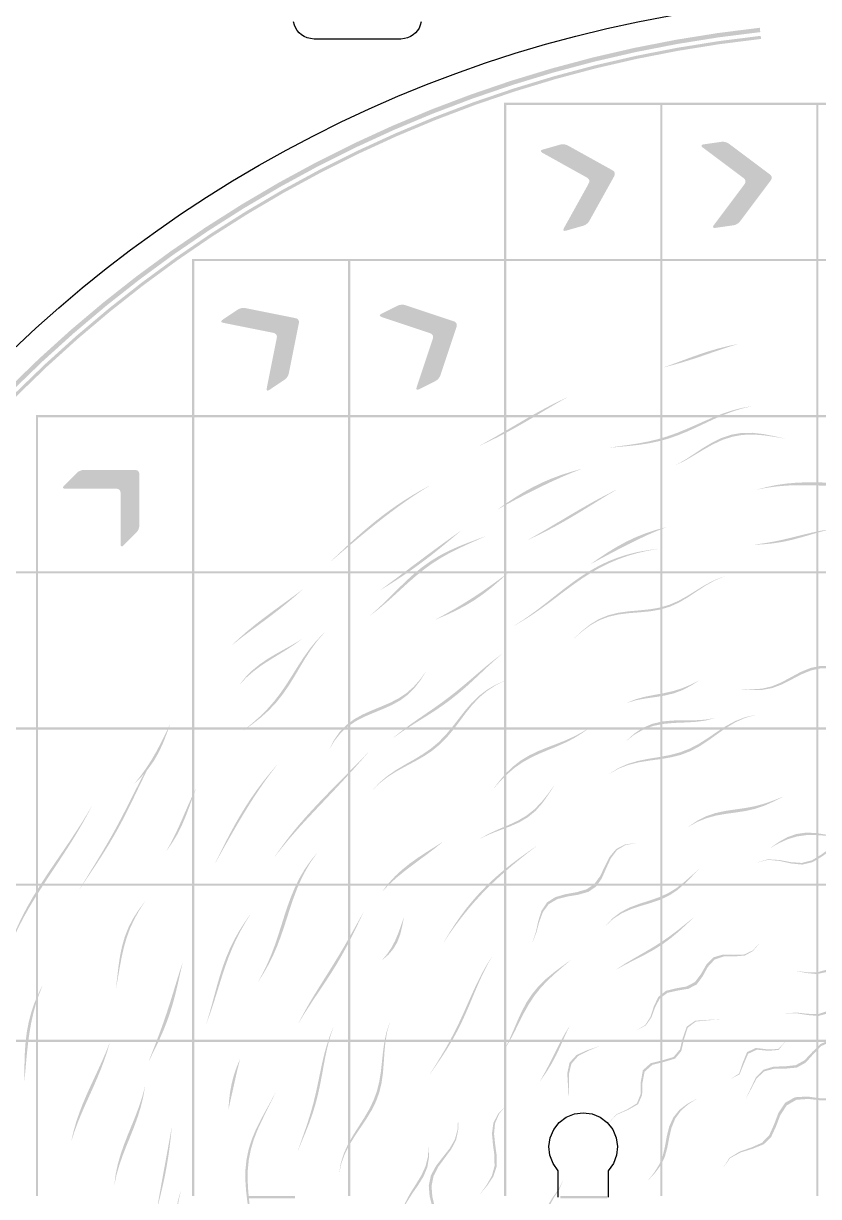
# Model space of a CAD drawing. Header units: millimetres. Extents: x 5 to 414, y 6 to 775.
# Drawn here: x 79.5 to 198.5, y 208.8 to 384.2 of the extents above; entities that cross this region are included whole.
import ezdxf

# ---------------------------------------------------------------- set-up
doc = ezdxf.new("R2010")
doc.units = ezdxf.units.MM
doc.layers.add('CUT', color=1, linetype='Continuous')
doc.layers.add('RASTER', color=7, linetype='Continuous')

msp = doc.modelspace()

# ---------------------------------------------------------------- hatches: boundary and pattern name
at = {"layer": 'RASTER'}
for points in [[(23.513, 217.375), (24.307, 223.676), (25.313, 229.945), (26.531, 236.177), (27.959, 242.364), (29.596, 248.5), (31.439, 254.576), (33.487, 260.587), (35.737, 266.525), (38.187, 272.383), (40.834, 278.155), (43.675, 283.834), (46.706, 289.414), (49.924, 294.888), (53.326, 300.249), (56.907, 305.493), (60.664, 310.612), (64.592, 315.602), (68.686, 320.455), (72.943, 325.167), (77.356, 329.733), (81.922, 334.146), (86.634, 338.403), (91.487, 342.497), (96.477, 346.425), (101.596, 350.182), (106.84, 353.763), (112.201, 357.165), (117.675, 360.383), (123.255, 363.414), (128.934, 366.255), (134.706, 368.902), (140.564, 371.352), (146.502, 373.602), (152.513, 375.65), (158.589, 377.493), (164.725, 379.13), (170.912, 380.558), (177.144, 381.776), (183.413, 382.782), (189.714, 383.576), (189.784, 382.926), (183.506, 382.135), (177.258, 381.132), (171.048, 379.919), (164.882, 378.496), (158.768, 376.865), (152.713, 375.028), (146.723, 372.987), (140.806, 370.744), (134.969, 368.303), (129.217, 365.665), (123.557, 362.835), (117.997, 359.814), (112.542, 356.607), (107.199, 353.217), (101.974, 349.648), (96.872, 345.905), (91.9, 341.99), (87.064, 337.91), (82.368, 333.669), (77.818, 329.271), (73.42, 324.721), (69.179, 320.025), (65.099, 315.189), (61.185, 310.217), (57.441, 305.115), (53.872, 299.89), (50.482, 294.547), (47.275, 289.092), (44.254, 283.532), (41.424, 277.872), (38.786, 272.121), (36.345, 266.283), (34.102, 260.366), (32.061, 254.376), (30.224, 248.321), (28.593, 242.207), (27.17, 236.041), (25.957, 229.831), (24.954, 223.583), (24.163, 217.305)], [(24.72, 217.244), (25.509, 223.503), (26.508, 229.733), (27.718, 235.924), (29.137, 242.071), (30.763, 248.167), (32.595, 254.204), (34.63, 260.176), (36.865, 266.075), (39.299, 271.896), (41.929, 277.63), (44.751, 283.273), (47.763, 288.816), (50.96, 294.255), (54.34, 299.582), (57.898, 304.791), (61.631, 309.878), (65.533, 314.835), (69.601, 319.657), (73.83, 324.338), (78.215, 328.874), (82.751, 333.259), (87.432, 337.488), (92.254, 341.556), (97.211, 345.458), (102.298, 349.191), (107.507, 352.749), (112.834, 356.129), (118.273, 359.326), (123.817, 362.338), (129.459, 365.16), (135.193, 367.79), (141.014, 370.224), (146.913, 372.459), (152.885, 374.494), (158.922, 376.326), (165.018, 377.952), (171.165, 379.371), (177.356, 380.581), (183.586, 381.58), (189.845, 382.369), (189.895, 381.904), (183.652, 381.118), (177.438, 380.121), (171.262, 378.914), (165.13, 377.499), (159.05, 375.877), (153.028, 374.05), (147.071, 372.02), (141.187, 369.79), (135.381, 367.362), (129.661, 364.739), (124.032, 361.924), (118.503, 358.92), (113.078, 355.73), (107.764, 352.359), (102.568, 348.81), (97.494, 345.087), (92.549, 341.194), (87.739, 337.136), (83.069, 332.918), (78.545, 328.544), (74.171, 324.02), (69.953, 319.35), (65.895, 314.54), (62.002, 309.595), (58.279, 304.522), (54.73, 299.325), (51.359, 294.011), (48.169, 288.586), (45.165, 283.057), (42.35, 277.428), (39.727, 271.708), (37.299, 265.902), (35.069, 260.018), (33.039, 254.061), (31.213, 248.039), (29.59, 241.959), (28.175, 235.827), (26.968, 229.651), (25.971, 223.437), (25.185, 217.194)], [(151.462, 372.377), (175.138, 372.377), (175.138, 372.051), (151.462, 372.051)], [(151.462, 372.051), (151.788, 372.051), (151.788, 349.027), (151.462, 349.027)], [(174.812, 372.377), (198.488, 372.377), (198.488, 372.051), (174.812, 372.051)], [(174.812, 372.051), (175.138, 372.051), (175.138, 349.027), (174.812, 349.027)], [(198.162, 372.377), (221.512, 372.377), (221.512, 372.051), (198.162, 372.051)], [(198.162, 372.051), (198.488, 372.051), (198.488, 349.027), (198.162, 349.027)], [(181.233, 365.633), (181.113, 365.733), (181.032, 365.823), (180.989, 365.903), (180.987, 365.973), (181.023, 366.033), (181.098, 366.083), (181.213, 366.123), (181.366, 366.153), (183.909, 366.516), (184.08, 366.533), (184.248, 366.533), (184.411, 366.517), (184.569, 366.485), (184.724, 366.437), (184.875, 366.372), (185.021, 366.292), (185.163, 366.195), (191.175, 361.686), (191.3, 361.579), (191.394, 361.467), (191.457, 361.351), (191.49, 361.23), (191.492, 361.106), (191.464, 360.977), (191.405, 360.843), (191.315, 360.705), (186.806, 354.693), (186.697, 354.56), (186.579, 354.442), (186.452, 354.338), (186.318, 354.248), (186.174, 354.173), (186.022, 354.112), (185.861, 354.066), (185.692, 354.034), (183.15, 353.67), (182.994, 353.656), (182.873, 353.662), (182.786, 353.689), (182.735, 353.736), (182.718, 353.804), (182.736, 353.893), (182.789, 354.002), (182.877, 354.132), (187.385, 360.144), (187.475, 360.282), (187.534, 360.415), (187.563, 360.544), (187.561, 360.669), (187.528, 360.79), (187.464, 360.906), (187.37, 361.017), (187.245, 361.124)], [(157.241, 364.85), (157.108, 364.932), (157.015, 365.01), (156.963, 365.084), (156.95, 365.153), (156.978, 365.217), (157.046, 365.277), (157.154, 365.332), (157.302, 365.382), (159.772, 366.088), (159.939, 366.128), (160.105, 366.151), (160.268, 366.157), (160.43, 366.147), (160.59, 366.12), (160.748, 366.077), (160.904, 366.017), (161.058, 365.94), (167.627, 362.29), (167.765, 362.201), (167.874, 362.103), (167.952, 361.997), (168.001, 361.882), (168.02, 361.759), (168.01, 361.627), (167.969, 361.487), (167.899, 361.338), (164.25, 354.769), (164.159, 354.622), (164.059, 354.489), (163.948, 354.369), (163.826, 354.261), (163.694, 354.167), (163.552, 354.086), (163.399, 354.019), (163.236, 353.964), (160.766, 353.258), (160.614, 353.223), (160.493, 353.212), (160.404, 353.227), (160.346, 353.267), (160.32, 353.332), (160.326, 353.422), (160.364, 353.538), (160.433, 353.678), (164.082, 360.247), (164.153, 360.396), (164.193, 360.537), (164.204, 360.668), (164.184, 360.792), (164.136, 360.907), (164.057, 361.013), (163.948, 361.111), (163.81, 361.2)], [(104.762, 349.027), (128.438, 349.027), (128.438, 348.701), (104.762, 348.701)], [(128.112, 349.027), (151.788, 349.027), (151.788, 348.701), (128.112, 348.701)], [(151.462, 349.027), (175.138, 349.027), (175.138, 348.701), (151.462, 348.701)], [(174.812, 349.027), (198.488, 349.027), (198.488, 348.701), (174.812, 348.701)], [(198.162, 349.027), (221.512, 349.027), (221.512, 348.701), (198.162, 348.701)], [(104.762, 348.701), (105.088, 348.701), (105.088, 325.677), (104.762, 325.677)], [(128.112, 348.701), (128.438, 348.701), (128.438, 325.677), (128.112, 325.677)], [(151.462, 348.701), (151.788, 348.701), (151.788, 325.677), (151.462, 325.677)], [(174.812, 348.701), (175.138, 348.701), (175.138, 325.677), (174.812, 325.677)], [(198.162, 348.701), (198.488, 348.701), (198.488, 325.677), (198.162, 325.677)], [(133.2, 340.309), (133.054, 340.366), (132.949, 340.426), (132.884, 340.488), (132.859, 340.554), (132.874, 340.622), (132.93, 340.693), (133.026, 340.767), (133.162, 340.844), (135.46, 341.993), (135.617, 342.063), (135.775, 342.116), (135.935, 342.152), (136.096, 342.172), (136.258, 342.175), (136.421, 342.162), (136.585, 342.131), (136.751, 342.084), (143.88, 339.708), (144.032, 339.646), (144.157, 339.569), (144.254, 339.479), (144.323, 339.376), (144.365, 339.258), (144.379, 339.126), (144.365, 338.981), (144.323, 338.822), (141.947, 331.693), (141.885, 331.532), (141.811, 331.382), (141.724, 331.244), (141.624, 331.116), (141.512, 330.999), (141.387, 330.893), (141.249, 330.799), (141.099, 330.715), (138.801, 329.566), (138.658, 329.503), (138.541, 329.471), (138.451, 329.469), (138.387, 329.497), (138.349, 329.556), (138.339, 329.646), (138.354, 329.766), (138.396, 329.917), (140.773, 337.047), (140.814, 337.206), (140.828, 337.351), (140.814, 337.483), (140.773, 337.6), (140.704, 337.704), (140.607, 337.794), (140.482, 337.87), (140.33, 337.933)], [(109.516, 339.448), (109.364, 339.486), (109.251, 339.532), (109.179, 339.586), (109.146, 339.648), (109.153, 339.718), (109.199, 339.795), (109.286, 339.881), (109.412, 339.974), (111.549, 341.399), (111.696, 341.487), (111.847, 341.56), (112, 341.616), (112.157, 341.656), (112.318, 341.679), (112.481, 341.686), (112.648, 341.676), (112.818, 341.65), (120.187, 340.176), (120.346, 340.133), (120.479, 340.073), (120.587, 339.996), (120.668, 339.901), (120.724, 339.79), (120.754, 339.661), (120.758, 339.515), (120.737, 339.352), (119.263, 331.983), (119.222, 331.816), (119.167, 331.658), (119.097, 331.509), (119.014, 331.37), (118.917, 331.241), (118.806, 331.12), (118.682, 331.009), (118.543, 330.907), (116.406, 329.482), (116.271, 329.402), (116.159, 329.355), (116.07, 329.342), (116.003, 329.363), (115.958, 329.417), (115.937, 329.505), (115.937, 329.626), (115.96, 329.781), (117.434, 337.15), (117.456, 337.313), (117.451, 337.459), (117.421, 337.588), (117.365, 337.699), (117.284, 337.794), (117.176, 337.871), (117.043, 337.931), (116.885, 337.974)], [(175.444, 332.849), (176.795, 333.333), (178.145, 333.834), (179.499, 334.333), (180.861, 334.813), (182.234, 335.26), (183.619, 335.66), (185.017, 336.006), (186.426, 336.295), (186.43, 336.277), (185.043, 335.86), (183.668, 335.405), (182.3, 334.933), (180.936, 334.462), (179.571, 334.007), (178.204, 333.581), (176.83, 333.188), (175.449, 332.831)], [(147.845, 321.132), (149.139, 321.847), (150.425, 322.582), (151.708, 323.329), (152.992, 324.083), (154.279, 324.835), (155.575, 325.579), (156.882, 326.305), (158.201, 327.01), (159.536, 327.685), (160.886, 328.329), (160.892, 328.311), (159.579, 327.574), (158.279, 326.815), (156.989, 326.045), (155.703, 325.277), (154.417, 324.521), (153.126, 323.785), (151.826, 323.074), (150.515, 322.393), (149.191, 321.74), (147.853, 321.115)], [(167.246, 320.807), (168.722, 321.02), (170.194, 321.228), (171.652, 321.459), (173.092, 321.738), (174.509, 322.082), (175.905, 322.501), (177.284, 322.992), (178.649, 323.544), (180.01, 324.138), (181.374, 324.747), (182.747, 325.341), (184.137, 325.887), (185.547, 326.358), (186.979, 326.732), (188.433, 326.993), (188.436, 326.975), (186.996, 326.638), (185.579, 326.193), (184.183, 325.657), (182.808, 325.056), (181.447, 324.419), (180.095, 323.781), (178.742, 323.172), (177.38, 322.62), (176.002, 322.146), (174.601, 321.759), (173.174, 321.459), (171.721, 321.235), (170.245, 321.068), (168.752, 320.93), (167.252, 320.789)], [(81.412, 325.677), (105.088, 325.677), (105.088, 325.351), (81.412, 325.351)], [(81.412, 325.351), (81.738, 325.351), (81.738, 302.327), (81.412, 302.327)], [(104.762, 325.677), (128.438, 325.677), (128.438, 325.351), (104.762, 325.351)], [(104.762, 325.351), (105.088, 325.351), (105.088, 302.327), (104.762, 302.327)], [(128.112, 325.677), (151.788, 325.677), (151.788, 325.351), (128.112, 325.351)], [(128.112, 325.351), (128.438, 325.351), (128.438, 302.327), (128.112, 302.327)], [(151.462, 325.677), (175.138, 325.677), (175.138, 325.351), (151.462, 325.351)], [(151.462, 325.351), (151.788, 325.351), (151.788, 302.327), (151.462, 302.327)], [(174.812, 325.677), (198.488, 325.677), (198.488, 325.351), (174.812, 325.351)], [(174.812, 325.351), (175.138, 325.351), (175.138, 302.327), (174.812, 302.327)], [(198.162, 325.677), (221.512, 325.677), (221.512, 325.351), (198.162, 325.351)], [(198.162, 325.351), (198.488, 325.351), (198.488, 302.327), (198.162, 302.327)], [(177.135, 318.204), (178.504, 318.976), (179.858, 319.851), (181.219, 320.749), (182.608, 321.584), (184.04, 322.275), (185.521, 322.759), (187.051, 323.006), (188.619, 323.019), (190.212, 322.839), (191.813, 322.532), (193.406, 322.183), (193.409, 322.165), (191.828, 322.426), (190.242, 322.653), (188.662, 322.767), (187.106, 322.707), (185.584, 322.436), (184.107, 321.952), (182.673, 321.287), (181.277, 320.5), (179.903, 319.668), (178.531, 318.872), (177.14, 318.186)], [(85.86, 314.665), (85.704, 314.672), (85.585, 314.696), (85.503, 314.734), (85.459, 314.788), (85.452, 314.858), (85.482, 314.943), (85.55, 315.044), (85.655, 315.16), (87.471, 316.976), (87.598, 317.092), (87.732, 317.193), (87.872, 317.278), (88.018, 317.348), (88.17, 317.402), (88.33, 317.44), (88.495, 317.464), (88.667, 317.471), (96.182, 317.471), (96.346, 317.461), (96.488, 317.428), (96.609, 317.373), (96.707, 317.296), (96.784, 317.198), (96.839, 317.077), (96.871, 316.935), (96.882, 316.771), (96.882, 309.256), (96.875, 309.084), (96.851, 308.919), (96.813, 308.76), (96.759, 308.607), (96.689, 308.461), (96.604, 308.321), (96.503, 308.187), (96.387, 308.06), (94.571, 306.244), (94.455, 306.139), (94.354, 306.071), (94.269, 306.041), (94.199, 306.048), (94.145, 306.092), (94.107, 306.174), (94.083, 306.293), (94.076, 306.449), (94.076, 313.964), (94.065, 314.128), (94.032, 314.271), (93.977, 314.391), (93.9, 314.489), (93.802, 314.566), (93.682, 314.621), (93.539, 314.654), (93.375, 314.665)], [(150.536, 311.608), (151.799, 312.496), (153.086, 313.349), (154.401, 314.153), (155.748, 314.896), (157.128, 315.571), (158.54, 316.176), (159.981, 316.711), (161.446, 317.184), (162.93, 317.602), (162.936, 317.585), (161.513, 317.02), (160.103, 316.42), (158.707, 315.791), (157.322, 315.138), (155.946, 314.465), (154.581, 313.774), (153.225, 313.065), (151.879, 312.338), (150.545, 311.591)], [(125.565, 303.851), (126.601, 304.837), (127.644, 305.818), (128.698, 306.79), (129.766, 307.748), (130.851, 308.687), (131.956, 309.603), (133.083, 310.492), (134.232, 311.35), (135.404, 312.176), (136.599, 312.968), (137.817, 313.724), (139.055, 314.446), (140.313, 315.134), (140.323, 315.118), (139.105, 314.365), (137.905, 313.582), (136.723, 312.773), (135.557, 311.939), (134.407, 311.085), (133.271, 310.213), (132.148, 309.327), (131.035, 308.428), (129.932, 307.52), (128.835, 306.605), (127.745, 305.685), (126.659, 304.762), (125.577, 303.836)], [(155.074, 307.055), (156.372, 307.787), (157.664, 308.538), (158.954, 309.302), (160.245, 310.073), (161.541, 310.843), (162.845, 311.606), (164.16, 312.357), (165.487, 313.089), (166.828, 313.799), (168.183, 314.483), (168.19, 314.465), (166.872, 313.68), (165.568, 312.879), (164.272, 312.076), (162.979, 311.281), (161.685, 310.504), (160.386, 309.751), (159.079, 309.028), (157.76, 308.335), (156.427, 307.673), (155.082, 307.038)], [(189.353, 314.56), (190.797, 314.932), (192.257, 315.225), (193.73, 315.435), (195.214, 315.563), (196.704, 315.619), (198.197, 315.617), (199.69, 315.576), (201.18, 315.516), (202.665, 315.457), (204.147, 315.414), (205.624, 315.401), (207.098, 315.424), (208.572, 315.482), (210.047, 315.57), (210.047, 315.551), (208.573, 315.362), (207.104, 315.208), (205.635, 315.099), (204.165, 315.04), (202.692, 315.029), (201.214, 315.056), (199.731, 315.105), (198.243, 315.157), (196.752, 315.193), (195.26, 315.191), (193.771, 315.135), (192.289, 315.012), (190.817, 314.814), (189.356, 314.542)], [(164.444, 303.433), (165.742, 304.336), (167.063, 305.209), (168.413, 306.028), (169.798, 306.776), (171.218, 307.441), (172.673, 308.016), (174.158, 308.502), (175.669, 308.906), (175.675, 308.888), (174.218, 308.316), (172.783, 307.688), (171.366, 307.02), (169.964, 306.324), (168.573, 305.611), (167.191, 304.887), (165.817, 304.155), (164.451, 303.415)], [(131.414, 295.723), (132.538, 296.714), (133.631, 297.747), (134.707, 298.81), (135.782, 299.884), (136.874, 300.943), (138, 301.964), (139.172, 302.923), (140.401, 303.803), (141.687, 304.594), (143.026, 305.299), (144.409, 305.927), (145.821, 306.497), (147.246, 307.033), (148.668, 307.562), (148.677, 307.546), (147.302, 306.935), (145.923, 306.323), (144.554, 305.686), (143.209, 305.003), (141.901, 304.258), (140.636, 303.442), (139.418, 302.556), (138.243, 301.609), (137.104, 300.617), (135.986, 299.601), (134.875, 298.584), (133.753, 297.586), (132.607, 296.625), (131.426, 295.709)], [(132.967, 299.54), (134.165, 300.418), (135.356, 301.304), (136.545, 302.195), (137.734, 303.088), (138.926, 303.979), (140.122, 304.867), (141.324, 305.751), (142.532, 306.63), (143.745, 307.503), (144.966, 308.371), (144.975, 308.355), (143.815, 307.387), (142.658, 306.424), (141.497, 305.477), (140.328, 304.55), (139.146, 303.649), (137.948, 302.775), (136.731, 301.929), (135.496, 301.109), (134.245, 300.309), (132.979, 299.525)], [(188.803, 306.298), (190.261, 306.495), (191.71, 306.742), (193.15, 307.041), (194.587, 307.382), (196.025, 307.743), (197.469, 308.093), (198.923, 308.4), (200.386, 308.635), (200.388, 308.617), (198.936, 308.26), (197.497, 307.851), (196.064, 307.434), (194.634, 307.05), (193.198, 306.733), (191.75, 306.502), (190.286, 306.357), (188.806, 306.279)], [(152.984, 294.209), (154.259, 295.024), (155.508, 295.891), (156.737, 296.803), (157.956, 297.749), (159.174, 298.713), (160.402, 299.675), (161.651, 300.617), (162.927, 301.515), (164.24, 302.353), (165.592, 303.112), (166.985, 303.78), (168.42, 304.349), (169.893, 304.818), (171.399, 305.189), (172.93, 305.473), (174.478, 305.683), (174.484, 305.666), (172.956, 305.396), (171.446, 305.055), (169.962, 304.632), (168.51, 304.119), (167.093, 303.513), (165.714, 302.819), (164.373, 302.045), (163.068, 301.204), (161.792, 300.313), (160.54, 299.39), (159.302, 298.456), (158.069, 297.53), (156.83, 296.629), (155.576, 295.766), (154.299, 294.953), (152.993, 294.193)], [(58.062, 302.327), (81.738, 302.327), (81.738, 302.001), (58.062, 302.001)], [(81.412, 302.327), (105.088, 302.327), (105.088, 302.001), (81.412, 302.001)], [(81.412, 302.001), (81.738, 302.001), (81.738, 278.977), (81.412, 278.977)], [(104.762, 302.327), (128.438, 302.327), (128.438, 302.001), (104.762, 302.001)], [(104.762, 302.001), (105.088, 302.001), (105.088, 278.977), (104.762, 278.977)], [(128.112, 302.327), (151.788, 302.327), (151.788, 302.001), (128.112, 302.001)], [(128.112, 302.001), (128.438, 302.001), (128.438, 278.977), (128.112, 278.977)], [(141.23, 295.134), (142.646, 295.9), (144.041, 296.689), (145.414, 297.508), (146.765, 298.359), (148.097, 299.242), (149.412, 300.156), (150.716, 301.097), (152.014, 302.059), (152.023, 302.042), (150.804, 300.943), (149.57, 299.888), (148.304, 298.899), (146.994, 297.992), (145.631, 297.171), (144.213, 296.43), (142.746, 295.753), (141.24, 295.119)], [(151.462, 302.327), (175.138, 302.327), (175.138, 302.001), (151.462, 302.001)], [(151.462, 302.001), (151.788, 302.001), (151.788, 278.977), (151.462, 278.977)], [(174.812, 302.327), (198.488, 302.327), (198.488, 302.001), (174.812, 302.001)], [(174.812, 302.001), (175.138, 302.001), (175.138, 278.977), (174.812, 278.977)], [(198.162, 302.327), (221.512, 302.327), (221.512, 302.001), (198.162, 302.001)], [(198.162, 302.001), (198.488, 302.001), (198.488, 278.977), (198.162, 278.977)], [(161.929, 292.286), (163.082, 293.38), (164.302, 294.362), (165.617, 295.162), (167.032, 295.745), (168.533, 296.119), (170.091, 296.334), (171.667, 296.473), (173.223, 296.629), (174.731, 296.888), (176.176, 297.309), (177.562, 297.909), (178.907, 298.659), (180.237, 299.49), (181.583, 300.311), (182.969, 301.026), (184.411, 301.556), (184.415, 301.538), (182.988, 300.953), (181.618, 300.186), (180.288, 299.317), (178.973, 298.444), (177.642, 297.661), (176.268, 297.037), (174.832, 296.602), (173.33, 296.338), (171.776, 296.189), (170.198, 296.068), (168.634, 295.879), (167.121, 295.54), (165.691, 294.998), (164.358, 294.245), (163.115, 293.312), (161.937, 292.27)], [(110.73, 291.282), (111.822, 292.306), (112.947, 293.293), (114.103, 294.245), (115.285, 295.168), (116.484, 296.067), (117.693, 296.949), (118.903, 297.825), (120.105, 298.704), (121.292, 299.597), (121.305, 299.582), (120.196, 298.601), (119.066, 297.645), (117.91, 296.714), (116.732, 295.804), (115.536, 294.908), (114.329, 294.017), (113.119, 293.122), (111.921, 292.21), (110.744, 291.269)], [(112.481, 278.545), (113.713, 279.549), (114.891, 280.59), (115.999, 281.688), (117.028, 282.855), (117.983, 284.095), (118.878, 285.397), (119.737, 286.744), (120.591, 288.109), (121.47, 289.461), (122.404, 290.767), (123.418, 291.997), (124.527, 293.128), (124.54, 293.114), (123.496, 291.911), (122.546, 290.615), (121.668, 289.254), (120.834, 287.862), (120.01, 286.473), (119.163, 285.12), (118.262, 283.83), (117.283, 282.62), (116.212, 281.496), (115.048, 280.452), (113.801, 279.473), (112.496, 278.533)], [(111.886, 285.405), (112.78, 286.51), (113.786, 287.514), (114.895, 288.416), (116.09, 289.229), (117.344, 289.975), (118.621, 290.685), (119.888, 291.394), (121.113, 292.136), (121.126, 292.123), (119.981, 291.297), (118.782, 290.52), (117.552, 289.765), (116.318, 289.006), (115.108, 288.211), (113.953, 287.356), (112.878, 286.42), (111.899, 285.393)], [(134.88, 277.438), (136.019, 278.365), (137.197, 279.247), (138.397, 280.096), (139.607, 280.929), (140.813, 281.76), (142.004, 282.605), (143.174, 283.474), (144.322, 284.371), (145.449, 285.297), (146.565, 286.244), (147.678, 287.2), (148.801, 288.148), (149.945, 289.072), (151.121, 289.953), (151.131, 289.937), (150.007, 288.978), (148.913, 287.981), (147.838, 286.968), (146.767, 285.96), (145.685, 284.975), (144.58, 284.028), (143.444, 283.125), (142.272, 282.269), (141.065, 281.451), (139.831, 280.662), (138.581, 279.883), (137.33, 279.096), (136.095, 278.282), (134.893, 277.424)], [(186.857, 284.726), (188.463, 284.671), (190.019, 284.767), (191.514, 285.114), (192.96, 285.719), (194.388, 286.491), (195.833, 287.269), (197.32, 287.877), (198.858, 288.185), (200.435, 288.154), (202.03, 287.846), (203.619, 287.407), (205.187, 287.016), (206.731, 286.829), (206.732, 286.81), (205.192, 286.911), (203.632, 287.219), (202.053, 287.586), (200.468, 287.837), (198.901, 287.828), (197.373, 287.499), (195.892, 286.892), (194.45, 286.136), (193.02, 285.406), (191.567, 284.859), (190.061, 284.583), (188.488, 284.568), (186.862, 284.708)], [(125.334, 275.77), (126.006, 277.093), (126.828, 278.283), (127.821, 279.312), (128.975, 280.176), (130.262, 280.894), (131.632, 281.509), (133.027, 282.078), (134.391, 282.664), (135.674, 283.326), (136.846, 284.107), (137.897, 285.031), (138.839, 286.092), (139.704, 287.261), (139.716, 287.246), (138.918, 285.993), (138.041, 284.855), (137.049, 283.866), (135.927, 283.032), (134.681, 282.336), (133.338, 281.734), (131.947, 281.169), (130.563, 280.577), (129.246, 279.899), (128.044, 279.089), (126.991, 278.125), (126.097, 277.006), (125.348, 275.757)], [(131.783, 269.609), (132.808, 270.726), (133.967, 271.711), (135.235, 272.583), (136.566, 273.376), (137.912, 274.14), (139.222, 274.927), (140.461, 275.783), (141.607, 276.738), (142.661, 277.803), (143.643, 278.962), (144.59, 280.181), (145.544, 281.406), (146.55, 282.581), (147.643, 283.651), (148.844, 284.578), (150.157, 285.345), (151.565, 285.96), (151.575, 285.945), (150.205, 285.274), (148.931, 284.454), (147.767, 283.479), (146.709, 282.367), (145.734, 281.158), (144.805, 279.908), (143.878, 278.673), (142.907, 277.508), (141.857, 276.447), (140.707, 275.504), (139.456, 274.67), (138.125, 273.912), (136.751, 273.184), (135.384, 272.432), (134.075, 271.605), (132.87, 270.666), (131.797, 269.596)], [(169.859, 282.676), (171.169, 283.198), (172.542, 283.569), (173.949, 283.844), (175.354, 284.099), (176.73, 284.408), (178.061, 284.822), (179.347, 285.359), (180.603, 285.996), (180.609, 285.978), (179.399, 285.209), (178.156, 284.561), (176.857, 284.074), (175.496, 283.742), (174.086, 283.515), (172.653, 283.314), (171.234, 283.053), (169.867, 282.659)], [(167.241, 272.073), (168.571, 272.915), (170.016, 273.546), (171.55, 273.988), (173.136, 274.298), (174.729, 274.558), (176.29, 274.852), (177.792, 275.255), (179.226, 275.813), (180.6, 276.531), (181.937, 277.378), (183.268, 278.286), (184.625, 279.166), (186.031, 279.929), (187.502, 280.502), (189.037, 280.846), (189.042, 280.827), (187.528, 280.408), (186.079, 279.763), (184.696, 278.935), (183.362, 278.001), (182.052, 277.051), (180.732, 276.177), (179.37, 275.445), (177.942, 274.89), (176.44, 274.505), (174.872, 274.243), (173.265, 274.028), (171.658, 273.772), (170.096, 273.393), (168.618, 272.83), (167.25, 272.056)], [(58.062, 278.977), (81.738, 278.977), (81.738, 278.651), (58.062, 278.651)], [(81.412, 278.977), (105.088, 278.977), (105.088, 278.651), (81.412, 278.651)], [(96.184, 270.629), (97.095, 271.766), (97.94, 272.943), (98.723, 274.162), (99.451, 275.422), (100.136, 276.716), (100.792, 278.037), (101.437, 279.373), (101.452, 279.362), (100.935, 277.93), (100.384, 276.536), (99.759, 275.203), (99.033, 273.947), (98.194, 272.771), (97.243, 271.667), (96.199, 270.619)], [(104.762, 278.977), (128.438, 278.977), (128.438, 278.651), (104.762, 278.651)], [(128.112, 278.977), (151.788, 278.977), (151.788, 278.651), (128.112, 278.651)], [(149.912, 269.883), (150.803, 271.043), (151.755, 272.142), (152.793, 273.141), (153.928, 274.016), (155.156, 274.762), (156.457, 275.394), (157.805, 275.946), (159.165, 276.461), (160.508, 276.987), (161.81, 277.566), (163.06, 278.225), (164.259, 278.973), (164.268, 278.957), (163.122, 278.118), (161.924, 277.375), (160.669, 276.726), (159.365, 276.148), (158.032, 275.602), (156.698, 275.042), (155.394, 274.425), (154.147, 273.715), (152.978, 272.895), (151.892, 271.966), (150.881, 270.946), (149.924, 269.868)], [(151.462, 278.977), (175.138, 278.977), (175.138, 278.651), (151.462, 278.651)], [(169.779, 277.009), (170.944, 278.071), (172.223, 278.921), (173.623, 279.518), (175.127, 279.865), (176.703, 280.01), (178.308, 280.035), (179.901, 280.04), (181.446, 280.127), (182.925, 280.373), (182.93, 280.356), (181.494, 279.987), (179.989, 279.796), (178.431, 279.713), (176.848, 279.649), (175.278, 279.507), (173.762, 279.203), (172.332, 278.685), (171.008, 277.938), (169.788, 276.992)], [(174.812, 278.977), (198.488, 278.977), (198.488, 278.651), (174.812, 278.651)], [(198.162, 278.977), (221.512, 278.977), (221.512, 278.651), (198.162, 278.651)], [(81.412, 278.651), (81.738, 278.651), (81.738, 255.627), (81.412, 255.627)], [(104.762, 278.651), (105.088, 278.651), (105.088, 255.627), (104.762, 255.627)], [(128.112, 278.651), (128.438, 278.651), (128.438, 255.627), (128.112, 255.627)], [(151.462, 278.651), (151.788, 278.651), (151.788, 255.627), (151.462, 255.627)], [(174.812, 278.651), (175.138, 278.651), (175.138, 255.627), (174.812, 255.627)], [(198.162, 278.651), (198.488, 278.651), (198.488, 255.627), (198.162, 255.627)], [(87.928, 254.769), (88.723, 256.083), (89.526, 257.389), (90.329, 258.692), (91.123, 259.996), (91.901, 261.307), (92.66, 262.627), (93.397, 263.959), (94.115, 265.303), (94.816, 266.659), (95.507, 268.023), (96.197, 269.392), (96.893, 270.761), (97.606, 272.123), (98.346, 273.472), (99.12, 274.8), (99.936, 276.102), (99.951, 276.091), (99.182, 274.757), (98.453, 273.398), (97.757, 272.023), (97.082, 270.638), (96.417, 269.252), (95.752, 267.871), (95.077, 266.501), (94.382, 265.146), (93.662, 263.807), (92.912, 262.487), (92.131, 261.182), (91.322, 259.891), (90.49, 258.609), (89.643, 257.33), (88.791, 256.05), (87.945, 254.761)], [(117.145, 259.657), (117.997, 260.887), (118.887, 262.09), (119.811, 263.267), (120.767, 264.419), (121.749, 265.547), (122.754, 266.655), (123.776, 267.745), (124.81, 268.822), (125.852, 269.889), (126.898, 270.949), (127.943, 272.006), (128.987, 273.063), (130.026, 274.123), (131.062, 275.185), (131.076, 275.172), (130.096, 274.056), (129.111, 272.947), (128.118, 271.847), (127.115, 270.755), (126.104, 269.671), (125.085, 268.591), (124.06, 267.513), (123.034, 266.432), (122.012, 265.343), (120.999, 264.243), (120.001, 263.127), (119.025, 261.991), (118.076, 260.832), (117.16, 259.647)], [(108.243, 258.734), (108.938, 260.144), (109.645, 261.552), (110.372, 262.953), (111.124, 264.341), (111.908, 265.712), (112.729, 267.061), (113.591, 268.384), (114.495, 269.677), (115.443, 270.939), (116.433, 272.168), (117.462, 273.364), (117.477, 273.353), (116.511, 272.105), (115.582, 270.83), (114.686, 269.532), (113.819, 268.215), (112.979, 266.881), (112.16, 265.536), (111.359, 264.181), (110.571, 262.821), (109.794, 261.457), (109.024, 260.091), (108.259, 258.724)], [(147.821, 262.331), (149.186, 263.103), (150.638, 263.759), (152.103, 264.374), (153.512, 265.032), (154.814, 265.802), (155.985, 266.727), (157.037, 267.813), (158.007, 269.026), (158.952, 270.299), (158.963, 270.284), (158.079, 268.926), (157.166, 267.641), (156.159, 266.503), (155.014, 265.552), (153.717, 264.786), (152.288, 264.159), (150.781, 263.598), (149.27, 263.012), (147.834, 262.318)], [(100.938, 260.547), (101.647, 261.797), (102.296, 263.085), (102.902, 264.403), (103.484, 265.742), (104.064, 267.088), (104.664, 268.428), (105.302, 269.749), (105.317, 269.738), (104.796, 268.338), (104.291, 266.938), (103.765, 265.561), (103.185, 264.225), (102.528, 262.943), (101.784, 261.715), (100.954, 260.537)], [(179.035, 264.146), (180.284, 264.993), (181.615, 265.671), (183.025, 266.159), (184.492, 266.483), (185.986, 266.708), (187.472, 266.917), (188.93, 267.188), (190.351, 267.566), (191.743, 268.053), (193.125, 268.606), (193.129, 268.588), (191.783, 267.899), (190.427, 267.291), (189.041, 266.819), (187.61, 266.489), (186.14, 266.262), (184.648, 266.06), (183.165, 265.8), (181.724, 265.407), (180.347, 264.848), (179.043, 264.129)], [(77.11, 245.251), (77.598, 246.668), (78.143, 248.064), (78.743, 249.439), (79.395, 250.791), (80.095, 252.12), (80.838, 253.428), (81.617, 254.716), (82.424, 255.986), (83.252, 257.242), (84.092, 258.487), (84.938, 259.725), (85.78, 260.959), (86.614, 262.193), (87.432, 263.432), (88.232, 264.678), (89.009, 265.935), (89.763, 267.204), (89.779, 267.194), (89.083, 265.893), (88.362, 264.606), (87.615, 263.333), (86.844, 262.072), (86.052, 260.819), (85.242, 259.572), (84.42, 258.328), (83.592, 257.081), (82.765, 255.828), (81.949, 254.566), (81.15, 253.292), (80.376, 252.001), (79.636, 250.691), (78.935, 249.362), (78.281, 248.011), (77.678, 246.638), (77.128, 245.244)], [(191.326, 260.992), (192.556, 261.858), (193.846, 262.572), (195.207, 263.049), (196.63, 263.249), (198.096, 263.194), (199.576, 262.958), (201.047, 262.652), (201.049, 262.634), (199.604, 262.783), (198.15, 262.894), (196.704, 262.881), (195.289, 262.683), (193.919, 262.277), (192.602, 261.687), (191.331, 260.975)], [(133.268, 254.511), (134.151, 255.656), (135.131, 256.725), (136.201, 257.715), (137.347, 258.633), (138.552, 259.488), (139.791, 260.299), (141.038, 261.086), (142.268, 261.875), (142.281, 261.862), (141.17, 260.965), (140.026, 260.088), (138.858, 259.221), (137.682, 258.349), (136.515, 257.457), (135.378, 256.528), (134.293, 255.546), (133.283, 254.5)], [(155.714, 246.923), (156.205, 248.396), (156.563, 250.036), (157.054, 251.588), (157.887, 252.819), (159.125, 253.617), (160.667, 254.051), (162.294, 254.342), (163.77, 254.771), (164.946, 255.554), (165.816, 256.744), (166.516, 258.201), (167.257, 259.651), (168.228, 260.803), (169.519, 261.478), (171.083, 261.692), (171.093, 261.676), (169.58, 261.381), (168.341, 260.631), (167.42, 259.412), (166.725, 257.907), (166.064, 256.408), (165.225, 255.193), (164.068, 254.4), (162.599, 253.976), (160.966, 253.706), (159.404, 253.306), (158.133, 252.555), (157.256, 251.381), (156.71, 249.891), (156.288, 248.317), (155.728, 246.91)], [(189.379, 258.815), (190.927, 259.262), (192.627, 259.16), (194.355, 258.834), (195.998, 258.72), (197.514, 259.113), (198.949, 259.996), (200.391, 261.042), (201.909, 261.804), (203.514, 261.968), (205.165, 261.536), (206.802, 260.83), (208.396, 260.301), (209.961, 260.277), (211.537, 260.77), (213.15, 261.471), (214.783, 261.93), (214.782, 261.911), (213.146, 261.387), (211.534, 260.623), (209.961, 260.072), (208.402, 260.046), (206.817, 260.533), (205.19, 261.21), (203.549, 261.622), (201.952, 261.453), (200.442, 260.699), (199.006, 259.673), (197.573, 258.822), (196.055, 258.471), (194.406, 258.636), (192.666, 259.019), (190.951, 259.182), (189.385, 258.797)], [(114.685, 241.023), (115.395, 242.331), (116.042, 243.668), (116.627, 245.037), (117.156, 246.438), (117.644, 247.869), (118.108, 249.322), (118.57, 250.786), (119.054, 252.249), (119.583, 253.694), (120.178, 255.108), (120.855, 256.476), (121.626, 257.787), (122.497, 259.031), (123.464, 260.204), (123.48, 260.193), (122.595, 258.961), (121.806, 257.664), (121.109, 256.308), (120.495, 254.904), (119.949, 253.465), (119.452, 252.007), (118.981, 250.545), (118.513, 249.092), (118.022, 247.661), (117.489, 246.261), (116.898, 244.897), (116.237, 243.571), (115.504, 242.279), (114.702, 241.016)], [(142.479, 246.971), (143.276, 248.283), (144.11, 249.572), (144.988, 250.833), (145.915, 252.058), (146.891, 253.242), (147.919, 254.383), (148.996, 255.478), (150.118, 256.526), (151.281, 257.529), (152.479, 258.491), (153.704, 259.416), (154.949, 260.31), (156.207, 261.182), (156.219, 261.167), (155.012, 260.238), (153.818, 259.29), (152.639, 258.32), (151.481, 257.324), (150.347, 256.299), (149.242, 255.242), (148.169, 254.152), (147.132, 253.028), (146.132, 251.872), (145.169, 250.683), (144.243, 249.467), (143.352, 248.224), (142.494, 246.96)], [(166.694, 249.385), (167.726, 250.487), (168.926, 251.382), (170.272, 252.074), (171.711, 252.613), (173.177, 253.082), (174.606, 253.576), (175.953, 254.178), (177.204, 254.933), (178.377, 255.838), (179.513, 256.839), (180.663, 257.848), (180.671, 257.831), (179.572, 256.722), (178.489, 255.631), (177.362, 254.654), (176.148, 253.85), (174.825, 253.226), (173.405, 252.736), (171.928, 252.299), (170.459, 251.814), (169.067, 251.195), (167.807, 250.384), (166.706, 249.371)], [(58.062, 255.627), (81.738, 255.627), (81.738, 255.301), (58.062, 255.301)], [(81.412, 255.627), (105.088, 255.627), (105.088, 255.301), (81.412, 255.301)], [(81.412, 255.301), (81.738, 255.301), (81.738, 232.277), (81.412, 232.277)], [(104.762, 255.627), (128.438, 255.627), (128.438, 255.301), (104.762, 255.301)], [(104.762, 255.301), (105.088, 255.301), (105.088, 232.277), (104.762, 232.277)], [(128.112, 255.627), (151.788, 255.627), (151.788, 255.301), (128.112, 255.301)], [(128.112, 255.301), (128.438, 255.301), (128.438, 232.277), (128.112, 232.277)], [(151.462, 255.627), (175.138, 255.627), (175.138, 255.301), (151.462, 255.301)], [(151.462, 255.301), (151.788, 255.301), (151.788, 232.277), (151.462, 232.277)], [(174.812, 255.627), (198.488, 255.627), (198.488, 255.301), (174.812, 255.301)], [(174.812, 255.301), (175.138, 255.301), (175.138, 232.277), (174.812, 232.277)], [(198.162, 255.627), (221.512, 255.627), (221.512, 255.301), (198.162, 255.301)], [(198.162, 255.301), (198.488, 255.301), (198.488, 232.277), (198.162, 232.277)], [(93.396, 240.093), (93.572, 241.624), (93.749, 243.165), (93.971, 244.698), (94.277, 246.204), (94.699, 247.669), (95.255, 249.077), (95.95, 250.423), (96.776, 251.704), (97.708, 252.927), (97.725, 252.919), (96.884, 251.652), (96.14, 250.334), (95.505, 248.964), (94.983, 247.544), (94.563, 246.083), (94.225, 244.593), (93.943, 243.088), (93.683, 241.581), (93.413, 240.086)], [(106.925, 234.763), (107.345, 236.164), (107.741, 237.577), (108.125, 239), (108.515, 240.426), (108.928, 241.847), (109.382, 243.256), (109.892, 244.642), (110.47, 246), (111.122, 247.322), (111.849, 248.606), (112.644, 249.851), (113.497, 251.06), (113.514, 251.051), (112.733, 249.803), (112.007, 248.523), (111.34, 247.212), (110.735, 245.87), (110.187, 244.502), (109.689, 243.115), (109.227, 241.715), (108.786, 240.31), (108.351, 238.907), (107.907, 237.512), (107.44, 236.128), (106.942, 234.756)], [(120.726, 234.82), (121.411, 236.137), (122.136, 237.431), (122.892, 238.706), (123.667, 239.967), (124.452, 241.219), (125.236, 242.467), (126.012, 243.716), (126.774, 244.97), (127.521, 246.232), (128.254, 247.503), (128.975, 248.784), (129.69, 250.07), (130.407, 251.36), (130.422, 251.35), (129.783, 250.009), (129.142, 248.677), (128.488, 247.359), (127.811, 246.059), (127.104, 244.78), (126.364, 243.52), (125.591, 242.277), (124.79, 241.045), (123.97, 239.817), (123.141, 238.587), (122.317, 237.348), (121.513, 236.092), (120.744, 234.813)], [(133.2, 244.195), (133.965, 245.108), (134.619, 246.088), (135.168, 247.138), (135.633, 248.25), (136.047, 249.406), (136.447, 250.582), (136.462, 250.571), (136.215, 249.286), (135.917, 248.054), (135.496, 246.918), (134.908, 245.9), (134.14, 244.998), (133.216, 244.186)], [(168.181, 242.76), (169.51, 243.632), (170.874, 244.444), (172.243, 245.229), (173.593, 246.022), (174.909, 246.848), (176.184, 247.726), (177.427, 248.659), (178.651, 249.634), (179.879, 250.626), (179.888, 250.609), (178.724, 249.512), (177.561, 248.447), (176.368, 247.45), (175.125, 246.542), (173.817, 245.721), (172.448, 244.968), (171.034, 244.25), (169.603, 243.524), (168.194, 242.746)], [(171.325, 233.743), (172.575, 234.491), (173.351, 235.713), (173.855, 237.264), (174.524, 238.688), (175.66, 239.591), (177.192, 239.974), (178.758, 240.252), (180.016, 240.917), (180.916, 242.119), (181.721, 243.531), (182.77, 244.603), (184.195, 245.02), (185.833, 244.979), (187.381, 245.033), (188.651, 245.639), (189.709, 246.77), (189.716, 246.752), (188.692, 245.546), (187.458, 244.869), (185.948, 244.751), (184.346, 244.739), (182.955, 244.279), (181.936, 243.179), (181.153, 241.753), (180.267, 240.55), (179.014, 239.899), (177.442, 239.647), (175.894, 239.301), (174.732, 238.445), (174.026, 237.074), (173.476, 235.581), (172.647, 234.419), (171.338, 233.73)], [(140.377, 227.189), (141.187, 228.483), (141.983, 229.774), (142.751, 231.072), (143.483, 232.386), (144.176, 233.719), (144.833, 235.075), (145.464, 236.453), (146.083, 237.847), (146.706, 239.248), (147.353, 240.646), (148.041, 242.027), (148.788, 243.376), (149.607, 244.68), (149.622, 244.668), (148.862, 243.321), (148.171, 241.933), (147.534, 240.52), (146.93, 239.099), (146.339, 237.683), (145.738, 236.285), (145.111, 234.913), (144.441, 233.571), (143.721, 232.259), (142.948, 230.973), (142.128, 229.705), (141.27, 228.445), (140.394, 227.182)], [(151.573, 230.942), (152.235, 232.294), (152.846, 233.686), (153.445, 235.099), (154.082, 236.501), (154.804, 237.856), (155.646, 239.13), (156.621, 240.304), (157.718, 241.373), (158.906, 242.353), (160.141, 243.275), (161.375, 244.181), (161.388, 244.168), (160.241, 243.182), (159.09, 242.19), (157.975, 241.156), (156.933, 240.052), (155.99, 238.864), (155.154, 237.597), (154.41, 236.27), (153.724, 234.911), (153.053, 233.553), (152.352, 232.222), (151.589, 230.932)], [(195.114, 242.583), (196.704, 242.386), (198.214, 242.343), (199.598, 242.731), (200.902, 243.555), (202.214, 244.538), (203.606, 245.274), (205.087, 245.463), (206.611, 245.083), (208.116, 244.404), (209.576, 243.837), (211.009, 243.701), (211.008, 243.682), (209.577, 243.701), (208.126, 244.16), (206.634, 244.751), (205.127, 245.068), (203.662, 244.847), (202.283, 244.113), (200.978, 243.165), (199.672, 242.406), (198.275, 242.107), (196.742, 242.256), (195.12, 242.566)], [(98.311, 229.14), (98.873, 230.583), (99.433, 232.023), (99.978, 233.466), (100.501, 234.914), (100.999, 236.371), (101.474, 237.836), (101.933, 239.311), (102.386, 240.791), (102.845, 242.272), (103.326, 243.748), (103.343, 243.74), (102.991, 242.21), (102.649, 240.684), (102.29, 239.171), (101.893, 237.679), (101.441, 236.211), (100.924, 234.768), (100.342, 233.345), (99.703, 231.938), (99.025, 230.537), (98.328, 229.135)], [(79.669, 226.107), (79.681, 227.584), (79.703, 229.067), (79.757, 230.548), (79.867, 232.022), (80.051, 233.481), (80.323, 234.918), (80.693, 236.33), (81.162, 237.712), (81.725, 239.062), (82.371, 240.381), (82.389, 240.375), (81.858, 239.018), (81.401, 237.637), (81.016, 236.232), (80.701, 234.808), (80.448, 233.369), (80.247, 231.92), (80.084, 230.464), (79.946, 229.007), (79.818, 227.552), (79.687, 226.103)], [(193.525, 236.206), (195.133, 236.357), (196.823, 236.167), (198.416, 236.118), (199.841, 236.576), (201.162, 237.537), (202.51, 238.626), (203.973, 239.334), (205.545, 239.355), (207.147, 238.79), (208.704, 238.082), (210.207, 237.73), (211.709, 237.956), (213.263, 238.566), (214.858, 239.072), (214.856, 239.053), (213.254, 238.453), (211.701, 237.753), (210.206, 237.446), (208.715, 237.731), (207.175, 238.389), (205.591, 238.925), (204.036, 238.895), (202.587, 238.2), (201.248, 237.145), (199.929, 236.235), (198.497, 235.846), (196.888, 235.974), (195.173, 236.251), (193.532, 236.189)], [(167.204, 219.957), (168.245, 221.135), (169.914, 221.901), (171.316, 222.767), (171.885, 224.171), (171.908, 226.017), (172.214, 227.724), (173.37, 228.766), (175.152, 229.214), (176.801, 229.704), (177.761, 230.837), (178.193, 232.575), (178.776, 234.234), (180.032, 235.128), (181.849, 235.254), (183.628, 235.327), (183.639, 235.312), (181.902, 235.183), (180.127, 235.007), (178.914, 234.07), (178.371, 232.377), (177.973, 230.615), (177.04, 229.469), (175.409, 228.977), (173.634, 228.538), (172.475, 227.513), (172.152, 225.832), (172.102, 224.017), (171.494, 222.649), (170.045, 221.82), (168.321, 221.091), (167.22, 219.948)], [(120.592, 215.697), (121.083, 217.097), (121.577, 218.49), (122.051, 219.883), (122.49, 221.282), (122.885, 222.693), (123.237, 224.117), (123.554, 225.556), (123.854, 227.006), (124.158, 228.461), (124.492, 229.912), (124.88, 231.349), (125.341, 232.761), (125.89, 234.138), (125.907, 234.131), (125.435, 232.721), (125.047, 231.281), (124.725, 229.823), (124.445, 228.356), (124.179, 226.893), (123.9, 225.442), (123.585, 224.009), (123.216, 222.595), (122.785, 221.201), (122.293, 219.82), (121.752, 218.448), (121.182, 217.074), (120.61, 215.693)], [(126.785, 212.422), (127.033, 213.889), (127.485, 215.312), (128.115, 216.688), (128.873, 218.021), (129.696, 219.321), (130.516, 220.605), (131.27, 221.895), (131.91, 223.21), (132.409, 224.569), (132.766, 225.979), (133.007, 227.442), (133.175, 228.946), (133.332, 230.472), (133.541, 231.992), (133.862, 233.476), (134.34, 234.894), (134.357, 234.886), (133.947, 233.435), (133.694, 231.922), (133.549, 230.378), (133.449, 228.833), (133.327, 227.316), (133.123, 225.846), (132.789, 224.434), (132.299, 223.08), (131.654, 221.773), (130.881, 220.497), (130.028, 219.229), (129.159, 217.947), (128.344, 216.633), (127.649, 215.276), (127.126, 213.87), (126.804, 212.418)], [(156.841, 226.134), (157.592, 227.463), (158.301, 228.817), (158.988, 230.193), (159.68, 231.575), (160.407, 232.945), (161.193, 234.284), (161.208, 234.273), (160.547, 232.844), (159.916, 231.413), (159.262, 230.015), (158.544, 228.668), (157.742, 227.376), (156.857, 226.126)], [(58.062, 232.277), (81.738, 232.277), (81.738, 231.951), (58.062, 231.951)], [(81.412, 232.277), (105.088, 232.277), (105.088, 231.951), (81.412, 231.951)], [(81.412, 231.951), (81.738, 231.951), (81.738, 208.927), (81.412, 208.927)], [(86.701, 217.147), (87.019, 218.544), (87.411, 219.925), (87.871, 221.29), (88.388, 222.639), (88.951, 223.972), (89.545, 225.292), (90.154, 226.601), (90.762, 227.905), (91.354, 229.206), (91.916, 230.51), (92.437, 231.822), (92.455, 231.817), (92.052, 230.472), (91.599, 229.14), (91.098, 227.818), (90.555, 226.503), (89.981, 225.19), (89.388, 223.875), (88.792, 222.554), (88.21, 221.223), (87.66, 219.879), (87.158, 218.52), (86.72, 217.144)], [(104.762, 232.277), (128.438, 232.277), (128.438, 231.951), (104.762, 231.951)], [(104.762, 231.951), (105.088, 231.951), (105.088, 208.927), (104.762, 208.927)], [(128.112, 232.277), (151.788, 232.277), (151.788, 231.951), (128.112, 231.951)], [(128.112, 231.951), (128.438, 231.951), (128.438, 208.927), (128.112, 208.927)], [(151.462, 232.277), (175.138, 232.277), (175.138, 231.951), (151.462, 231.951)], [(151.462, 231.951), (151.788, 231.951), (151.788, 208.927), (151.462, 208.927)], [(174.812, 232.277), (198.488, 232.277), (198.488, 231.951), (174.812, 231.951)], [(174.812, 231.951), (175.138, 231.951), (175.138, 208.927), (174.812, 208.927)], [(185.436, 226.484), (186.605, 227.24), (187.156, 228.842), (187.799, 230.433), (189.119, 231.056), (190.9, 230.842), (192.454, 230.896), (193.479, 231.956), (193.487, 231.939), (192.52, 230.769), (191.019, 230.631), (189.275, 230.802), (187.964, 230.185), (187.297, 228.645), (186.693, 227.127), (185.448, 226.47)], [(187.653, 223.557), (188.37, 225.063), (189.112, 226.646), (190.225, 227.791), (191.766, 228.264), (193.496, 228.312), (195.092, 228.489), (196.406, 229.217), (197.551, 230.437), (198.768, 231.641), (200.217, 232.258), (201.861, 232.113), (203.534, 231.577), (205.099, 231.283), (205.102, 231.265), (203.554, 231.469), (201.906, 231.921), (200.29, 231.995), (198.872, 231.323), (197.683, 230.084), (196.562, 228.849), (195.264, 228.128), (193.673, 227.978), (191.935, 227.975), (190.373, 227.561), (189.226, 226.485), (188.438, 224.976), (187.665, 223.543)], [(198.162, 232.277), (221.512, 232.277), (221.512, 231.951), (198.162, 231.951)], [(198.162, 231.951), (198.488, 231.951), (198.488, 208.927), (198.162, 208.927)], [(161.042, 223.732), (161.009, 225.452), (160.905, 227.271), (161.247, 228.864), (162.296, 230.007), (163.904, 230.729), (165.62, 231.309), (165.634, 231.297), (164.04, 230.629), (162.525, 229.849), (161.514, 228.69), (161.142, 227.125), (161.155, 225.367), (161.059, 223.723)], [(110.21, 221.885), (110.303, 223.179), (110.455, 224.462), (110.688, 225.726), (111.016, 226.966), (111.433, 228.178), (111.925, 229.365), (111.943, 229.359), (111.626, 228.117), (111.337, 226.869), (111.058, 225.62), (110.778, 224.373), (110.498, 223.128), (110.228, 221.881)], [(184.277, 213.229), (185.174, 214.645), (186.703, 215.57), (188.474, 216.19), (190.027, 216.884), (191.113, 217.993), (191.826, 219.581), (192.504, 221.366), (193.503, 222.865), (194.974, 223.689), (196.799, 223.798), (198.693, 223.543), (200.407, 223.469), (201.869, 223.978), (203.197, 225.072), (204.576, 226.339), (204.579, 226.321), (203.223, 224.965), (201.927, 223.789), (200.502, 223.208), (198.829, 223.225), (196.976, 223.439), (195.189, 223.308), (193.749, 222.48), (192.771, 220.996), (192.101, 219.241), (191.382, 217.696), (190.272, 216.641), (188.682, 216.006), (186.858, 215.447), (185.263, 214.581), (184.293, 213.219)], [(93.148, 210.684), (93.343, 212.202), (93.661, 213.703), (94.086, 215.184), (94.597, 216.646), (95.163, 218.091), (95.75, 219.524), (96.324, 220.952), (96.857, 222.382), (97.325, 223.821), (97.716, 225.277), (97.734, 225.272), (97.471, 223.786), (97.119, 222.323), (96.679, 220.877), (96.165, 219.443), (95.599, 218.011), (95.014, 216.576), (94.444, 215.129), (93.926, 213.665), (93.492, 212.183), (93.166, 210.682)], [(113.57, 200.528), (113.623, 202.038), (113.572, 203.556), (113.433, 205.086), (113.236, 206.63), (113.024, 208.186), (112.843, 209.751), (112.74, 211.317), (112.755, 212.874), (112.916, 214.412), (113.234, 215.923), (113.705, 217.401), (114.307, 218.845), (115.005, 220.256), (115.756, 221.643), (116.513, 223.015), (117.23, 224.388), (117.248, 224.382), (116.594, 222.993), (115.899, 221.605), (115.205, 220.207), (114.557, 218.788), (113.996, 217.34), (113.557, 215.86), (113.259, 214.351), (113.105, 212.817), (113.085, 211.266), (113.17, 209.709), (113.32, 208.152), (113.491, 206.604), (113.638, 205.069), (113.719, 203.546), (113.707, 202.033), (113.588, 200.527)], [(173, 211.282), (173.912, 212.438), (174.666, 213.637), (175.193, 214.939), (175.527, 216.36), (175.794, 217.854), (176.161, 219.33), (176.771, 220.678), (177.69, 221.814), (178.888, 222.718), (180.249, 223.443), (180.263, 223.43), (178.998, 222.627), (177.892, 221.66), (177.05, 220.48), (176.495, 219.11), (176.153, 217.636), (175.876, 216.165), (175.498, 214.783), (174.896, 213.529), (174.043, 212.382), (173.017, 211.275)], [(147.865, 209.221), (148.837, 210.576), (149.624, 211.943), (150.019, 213.395), (150.009, 214.968), (149.781, 216.635), (149.638, 218.309), (149.861, 219.881), (150.588, 221.265), (151.752, 222.452), (151.769, 222.444), (150.718, 221.212), (150.093, 219.793), (149.947, 218.201), (150.133, 216.52), (150.363, 214.862), (150.335, 213.309), (149.865, 211.884), (148.975, 210.545), (147.883, 209.218)], [(139.908, 199.639), (140.605, 201.136), (141.154, 202.618), (141.353, 204.117), (141.164, 205.662), (140.73, 207.259), (140.312, 208.884), (140.181, 210.484), (140.501, 212.006), (141.265, 213.423), (142.295, 214.752), (143.321, 216.052), (144.094, 217.401), (144.489, 218.86), (144.557, 220.44), (144.575, 220.433), (144.592, 218.826), (144.279, 217.344), (143.581, 215.978), (142.618, 214.668), (141.636, 213.335), (140.903, 211.92), (140.595, 210.404), (140.718, 208.815), (141.108, 207.204), (141.495, 205.62), (141.621, 204.089), (141.347, 202.602), (140.713, 201.13), (139.926, 199.639)], [(99.51, 206.93), (99.78, 208.471), (100.053, 210.008), (100.329, 211.542), (100.609, 213.073), (100.89, 214.603), (101.171, 216.132), (101.447, 217.661), (101.713, 219.193), (101.731, 219.189), (101.573, 217.637), (101.389, 216.094), (101.17, 214.558), (100.91, 213.029), (100.609, 211.505), (100.272, 209.982), (99.907, 208.457), (99.528, 206.928)], [(136.181, 206.45), (136.646, 207.897), (137.38, 209.29), (138.237, 210.639), (139.052, 211.972), (139.681, 213.327), (140.044, 214.736), (140.144, 216.217), (140.162, 216.212), (140.216, 214.693), (139.978, 213.258), (139.419, 211.895), (138.606, 210.569), (137.68, 209.239), (136.822, 207.872), (136.199, 206.447)], [(156.943, 195.386), (157.007, 196.879), (157.503, 198.357), (158.057, 199.806), (158.29, 201.255), (158.091, 202.744), (157.697, 204.28), (157.522, 205.814), (157.857, 207.272), (158.66, 208.623), (159.59, 209.913), (160.25, 211.246), (160.268, 211.24), (159.694, 209.886), (158.845, 208.581), (158.11, 207.223), (157.824, 205.764), (158.025, 204.235), (158.421, 202.708), (158.596, 201.23), (158.314, 199.793), (157.692, 198.352), (157.115, 196.879), (156.962, 195.386)], [(103.529, 192.402), (103.791, 193.974), (103.924, 195.534), (103.889, 197.09), (103.686, 198.65), (103.356, 200.22), (102.974, 201.803), (102.633, 203.397), (102.422, 204.995), (102.411, 206.584), (102.633, 208.154), (103.077, 209.695), (103.095, 209.693), (102.744, 208.142), (102.608, 206.566), (102.691, 204.975), (102.952, 203.378), (103.321, 201.788), (103.703, 200.21), (104.006, 198.645), (104.159, 197.09), (104.122, 195.537), (103.903, 193.977), (103.548, 192.403)], [(113.168, 208.927), (120.173, 208.927), (120.173, 208.601), (113.168, 208.601)], [(159.868, 208.927), (166.873, 208.927), (166.873, 208.601), (159.868, 208.601)]]:
    msp.add_hatch(color=7, dxfattribs=at).paths.add_polyline_path(points)

# ---------------------------------------------------------------- linework, layer by layer
at = {"layer": 'CUT'}
for points in [[(139.035, 384.472), (138.906, 383.981), (138.724, 383.538), (138.488, 383.144), (138.198, 382.802), (137.856, 382.512), (137.462, 382.276), (137.019, 382.094), (136.528, 381.965), (135.988, 381.888), (135.404, 381.862), (123.597, 381.862), (123.012, 381.888), (122.472, 381.965), (121.981, 382.094), (121.538, 382.276), (121.145, 382.512), (120.802, 382.802), (120.513, 383.144), (120.277, 383.538), (120.094, 383.981), (119.965, 384.472)], [(159.564, 208.764), (159.564, 212.71), (158.787, 213.783), (158.309, 215.019), (158.164, 216.335), (158.36, 217.645), (158.885, 218.862), (159.703, 219.903), (160.76, 220.701), (161.986, 221.202), (163.3, 221.373), (164.614, 221.202), (165.84, 220.701), (166.897, 219.903), (167.715, 218.862), (168.24, 217.645), (168.436, 216.335), (168.291, 215.019), (167.813, 213.783), (167.036, 212.71), (167.036, 208.764)]]:
    msp.add_lwpolyline(points, dxfattribs=at)
msp.add_circle((210, 197.089), 191.273, dxfattribs=at)

doc.saveas('drawing.dxf')
